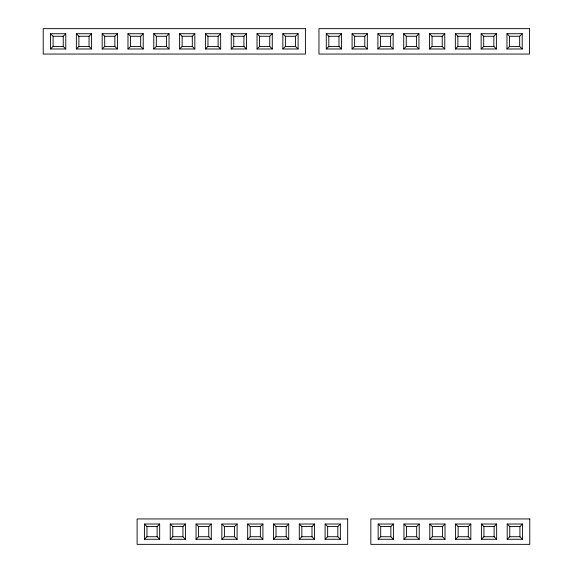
<?xml version="1.0" encoding="UTF-8"?>
<svg xmlns="http://www.w3.org/2000/svg" width="573" height="573" viewBox="0 0 573 573"><rect width="100%" height="100%" fill="white"/><g stroke="black" fill="none" stroke-linecap="round" stroke-linejoin="round"><path stroke-width="0.86" d="M50.539 48.977L53.081 46.434L53.081 36.271L50.539 33.728L65.78 33.728L65.78 48.977L50.539 48.977L50.539 33.728M65.78 48.977L63.238 46.434L63.238 36.271L65.78 33.728M76.352 48.977L78.888 46.434L89.051 46.434L91.594 48.977L76.352 48.977L76.352 33.728L91.594 33.728L91.594 48.977M76.352 33.728L78.888 36.271L89.051 36.271L91.594 33.728M102.166 48.977L104.701 46.434L114.865 46.434L117.408 48.977L102.166 48.977L102.166 33.728L117.408 33.728L117.408 48.977M102.166 33.728L104.701 36.271L114.865 36.271L117.408 33.728M127.972 48.977L130.515 46.434L140.679 46.434L143.221 48.977L127.972 48.977L127.972 33.728L143.221 33.728L143.221 48.977M127.972 33.728L130.515 36.271L140.679 36.271L143.221 33.728M153.786 48.977L156.329 46.434L166.492 46.434L169.035 48.977L153.786 48.977L153.786 33.728L169.035 33.728L169.035 48.977M166.492 46.434L166.492 36.271L169.035 33.728M179.6 48.977L182.142 46.434L192.306 46.434L194.841 48.977L194.841 33.728L179.6 33.728L179.6 48.977L194.841 48.977M179.6 33.728L182.142 36.271L192.306 36.271L194.841 33.728M205.413 48.977L207.956 46.434L207.956 36.271L205.413 33.728L220.655 33.728L220.655 48.977L205.413 48.977L205.413 33.728M207.956 36.271L218.12 36.271L220.655 33.728M231.227 48.977L233.77 46.434L243.926 46.434L246.469 48.977L246.469 33.728L231.227 33.728L231.227 48.977L246.469 48.977M231.227 33.728L233.77 36.271L243.926 36.271L246.469 33.728M257.041 48.977L259.576 46.434L269.74 46.434L272.282 48.977L257.041 48.977L257.041 33.728L272.282 33.728L272.282 48.977M269.74 46.434L269.74 36.271L272.282 33.728M282.854 48.977L285.39 46.434L295.553 46.434L298.096 48.977L282.854 48.977L282.854 33.728L298.096 33.728L298.096 48.977M282.854 33.728L285.39 36.271L295.553 36.271L298.096 33.728M326.273 48.977L328.816 46.434L328.816 36.271L326.273 33.728L341.515 33.728L341.515 48.977L326.273 48.977L326.273 33.728M341.515 48.977L338.98 46.434L338.98 36.271L341.515 33.728M352.087 48.977L354.63 46.434L354.63 36.271L352.087 33.728L367.329 33.728L367.329 48.977L352.087 48.977L352.087 33.728M354.63 36.271L364.793 36.271L367.329 33.728M377.901 48.977L380.443 46.434L390.6 46.434L393.142 48.977L377.901 48.977L377.901 33.728L393.142 33.728L393.142 48.977M390.6 46.434L390.6 36.271L393.142 33.728M403.714 48.977L406.25 46.434L416.413 46.434L418.956 48.977L403.714 48.977L403.714 33.728L418.956 33.728L418.956 48.977M416.413 46.434L416.413 36.271L418.956 33.728M429.521 48.977L432.063 46.434L442.227 46.434L444.77 48.977L429.521 48.977L429.521 33.728L444.77 33.728L444.77 48.977M442.227 46.434L442.227 36.271L444.77 33.728M455.334 48.977L457.877 46.434L468.041 46.434L470.583 48.977L455.334 48.977L455.334 33.728L470.583 33.728L470.583 48.977M455.334 33.728L457.877 36.271L468.041 36.271L470.583 33.728M481.148 48.977L483.691 46.434L483.691 36.271L481.148 33.728L496.39 33.728L496.39 48.977L481.148 48.977L481.148 33.728M483.691 36.271L493.854 36.271L496.39 33.728M506.962 48.977L509.504 46.434L519.668 46.434L522.204 48.977L506.962 48.977L506.962 33.728L522.204 33.728L522.204 48.977M519.668 46.434L519.668 36.271L522.204 33.728M144.417 539.272L146.96 536.729L146.96 526.566L144.417 524.023L159.666 524.023L159.666 539.272L144.417 539.272L144.417 524.023M159.666 539.272L157.124 536.729L157.124 526.566L159.666 524.023M170.231 539.272L172.774 536.729L172.774 526.566L170.231 524.023L185.473 524.023L185.473 539.272L170.231 539.272L170.231 524.023M172.774 526.566L182.937 526.566L185.473 524.023M196.045 539.272L198.587 536.729L208.751 536.729L211.287 539.272L196.045 539.272L196.045 524.023L211.287 524.023L211.287 539.272M196.045 524.023L198.587 526.566L208.751 526.566L211.287 524.023M221.858 539.272L224.401 536.729L224.401 526.566L221.858 524.023L221.858 539.272L237.1 539.272L237.1 524.023L221.858 524.023M224.401 526.566L234.558 526.566L237.1 524.023M247.672 539.272L250.208 536.729L250.208 526.566L247.672 524.023L247.672 539.272L262.914 539.272L262.914 524.023L247.672 524.023M250.208 526.566L260.371 526.566L262.914 524.023M273.486 539.272L276.021 536.729L276.021 526.566L273.486 524.023L273.486 539.272L288.728 539.272L288.728 524.023L273.486 524.023M276.021 526.566L286.185 526.566L288.728 524.023M299.292 539.272L301.835 536.729L301.835 526.566L299.292 524.023L314.541 524.023L314.541 539.272L299.292 539.272L299.292 524.023M301.835 526.566L311.999 526.566L314.541 524.023M325.106 539.272L327.649 536.729L327.649 526.566L325.106 524.023L325.106 539.272L340.355 539.272L340.355 524.023L325.106 524.023M327.649 526.566L337.812 526.566L340.355 524.023M378.159 539.272L380.694 536.729L380.694 526.566L378.159 524.023L393.4 524.023L393.4 539.272L378.159 539.272L378.159 524.023M393.4 539.272L390.858 536.729L390.858 526.566L393.4 524.023M403.965 539.272L406.508 536.729L406.508 526.566L403.965 524.023L419.214 524.023L419.214 539.272L403.965 539.272L403.965 524.023M419.214 539.272L416.671 536.729L416.671 526.566L419.214 524.023M429.779 539.272L432.321 536.729L442.485 536.729L445.028 539.272L429.779 539.272L429.779 524.023L445.028 524.023L445.028 539.272M429.779 524.023L432.321 526.566L442.485 526.566L445.028 524.023M455.592 539.272L458.135 536.729L468.299 536.729L470.834 539.272L455.592 539.272L455.592 524.023L470.834 524.023L470.834 539.272M455.592 524.023L458.135 526.566L468.299 526.566L470.834 524.023M481.406 539.272L483.949 536.729L494.112 536.729L496.648 539.272L481.406 539.272L481.406 524.023L496.648 524.023L496.648 539.272M481.406 524.023L483.949 526.566L494.112 526.566L496.648 524.023M507.22 539.272L509.762 536.729L509.762 526.566L507.22 524.023L522.461 524.023L522.461 539.272L507.22 539.272L507.22 524.023M522.461 539.272L519.919 536.729L519.919 526.566L522.461 524.023M53.081 36.271L63.238 36.271M153.786 33.728L156.329 36.271L166.492 36.271M257.041 33.728L259.576 36.271L269.74 36.271M328.816 36.271L338.98 36.271M377.901 33.728L380.443 36.271L390.6 36.271M403.714 33.728L406.25 36.271L416.413 36.271M429.521 33.728L432.063 36.271L442.227 36.271M506.962 33.728L509.504 36.271L519.668 36.271M53.081 46.434L63.238 46.434M207.956 46.434L218.12 46.434L220.655 48.977M328.816 46.434L338.98 46.434M354.63 46.434L364.793 46.434L367.329 48.977M483.691 46.434L493.854 46.434L496.39 48.977M146.96 526.566L157.124 526.566M380.694 526.566L390.858 526.566M406.508 526.566L416.671 526.566M509.762 526.566L519.919 526.566M146.96 536.729L157.124 536.729M172.774 536.729L182.937 536.729L185.473 539.272M224.401 536.729L234.558 536.729L237.1 539.272M250.208 536.729L260.371 536.729L262.914 539.272M276.021 536.729L286.185 536.729L288.728 539.272M301.835 536.729L311.999 536.729L314.541 539.272M327.649 536.729L337.812 536.729L340.355 539.272M380.694 536.729L390.858 536.729M406.508 536.729L416.671 536.729M509.762 536.729L519.919 536.729M509.504 36.271L509.504 46.434M494.112 526.566L494.112 536.729M493.854 36.271L493.854 46.434M483.949 526.566L483.949 536.729M468.299 526.566L468.299 536.729M468.041 36.271L468.041 46.434M458.135 526.566L458.135 536.729M457.877 36.271L457.877 46.434M442.485 526.566L442.485 536.729M432.321 526.566L432.321 536.729M432.063 36.271L432.063 46.434M406.25 36.271L406.25 46.434M380.443 36.271L380.443 46.434M364.793 36.271L364.793 46.434M337.812 526.566L337.812 536.729M311.999 526.566L311.999 536.729M295.553 36.271L295.553 46.434M286.185 526.566L286.185 536.729M285.39 36.271L285.39 46.434M260.371 526.566L260.371 536.729M259.576 36.271L259.576 46.434M243.926 36.271L243.926 46.434M234.558 526.566L234.558 536.729M233.77 36.271L233.77 46.434M218.12 36.271L218.12 46.434M208.751 526.566L208.751 536.729M198.587 526.566L198.587 536.729M192.306 36.271L192.306 46.434M182.937 526.566L182.937 536.729M182.142 36.271L182.142 46.434M156.329 36.271L156.329 46.434M140.679 36.271L140.679 46.434M130.515 36.271L130.515 46.434M114.865 36.271L114.865 46.434M104.701 36.271L104.701 46.434M89.051 36.271L89.051 46.434M78.888 36.271L78.888 46.434M305.409 28.65L43.219 28.65L43.219 54.055L305.409 54.055L305.409 28.65M529.524 28.65L318.96 28.65L318.96 54.055L529.524 54.055L529.524 28.65M347.668 518.945L137.105 518.945L137.105 544.35L347.668 544.35L347.668 518.945M529.781 518.945L370.838 518.945L370.838 544.35L529.781 544.35L529.781 518.945"/></g></svg>
